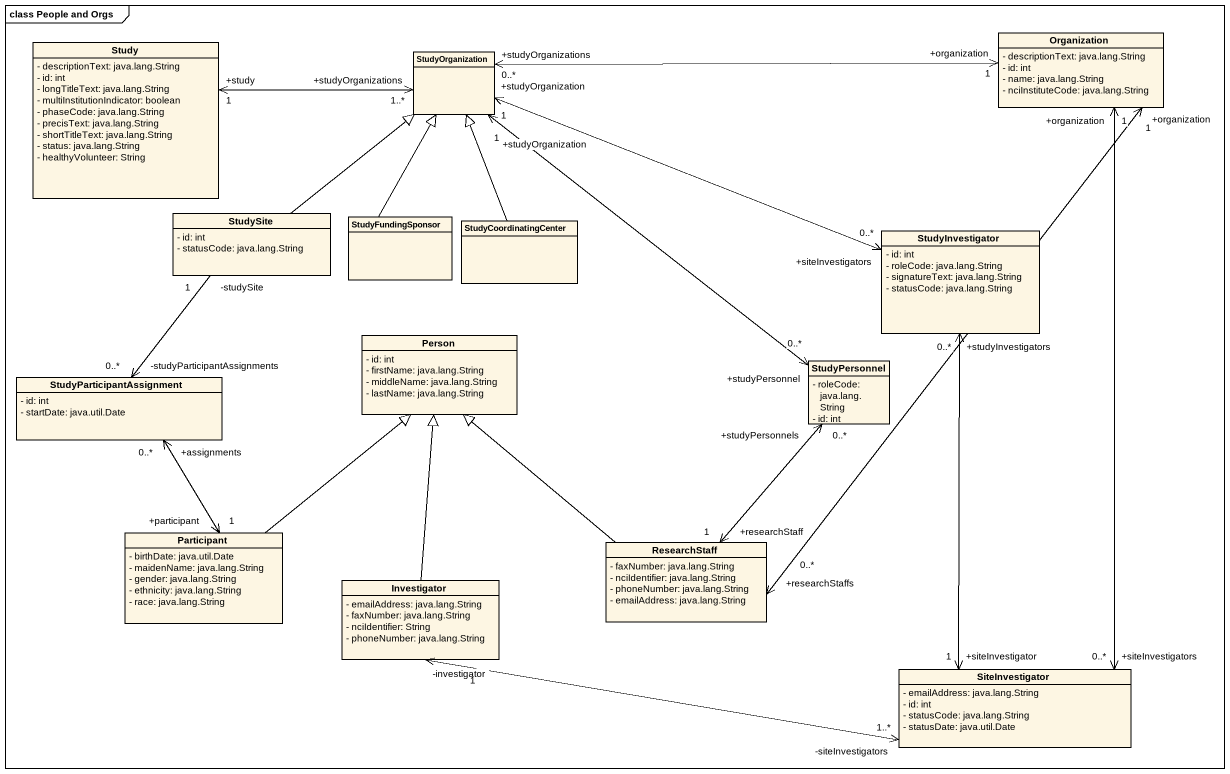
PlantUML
@startuml
mainframe class People and Orgs
hide circle
hide empty members
skinparam classAttributeIconSize 0
class Study {
  - descriptionText: java.lang.String
  - id: int
  - longTitleText: java.lang.String
  - multiInstitutionIndicator: boolean
  - phaseCode: java.lang.String
  - precisText: java.lang.String
  - shortTitleText: java.lang.String
  - status: java.lang.String
  - healthyVolunteer: String
}
class StudyOrganization
class Organization {
  - descriptionText: java.lang.String
  - id: int
  - name: java.lang.String
  - nciInstituteCode: java.lang.String
}
class StudySite {
  - id: int
  - statusCode: java.lang.String
}
class StudyFundingSponsor
class StudyCoordinatingCenter
class StudyInvestigator {
  - id: int
  - roleCode: java.lang.String
  - signatureText: java.lang.String
  - statusCode: java.lang.String
}
class "Person" as Person_ {
  - id: int
  - firstName: java.lang.String
  - middleName: java.lang.String
  - lastName: java.lang.String
}
class StudyParticipantAssignment {
  - id: int
  - startDate: java.util.Date
}
class StudyPersonnel {
  - roleCode: java.lang.String
  - id: int
}
class "Participant" as Participant_ {
  - birthDate: java.util.Date
  - maidenName: java.lang.String
  - gender: java.lang.String
  - ethnicity: java.lang.String
  - race: java.lang.String
}
class ResearchStaff {
  - faxNumber: java.lang.String
  - nciIdentifier: java.lang.String
  - phoneNumber: java.lang.String
  - emailAddress: java.lang.String
}
class Investigator {
  - emailAddress: java.lang.String
  - faxNumber: java.lang.String
  - nciIdentifier: String
  - phoneNumber: java.lang.String
}
class SiteInvestigator {
  - emailAddress: java.lang.String
  - id: int
  - statusCode: java.lang.String
  - statusDate: java.util.Date
}
Study "+study\n1" <-right-> "+studyOrganizations\n1..*" StudyOrganization
StudyOrganization "+studyOrganizations\n0..*" <-right-> "+organization\n1" Organization
StudyOrganization "+studyOrganization\n1" <-right-> "+siteInvestigators\n0..*" StudyInvestigator
StudyOrganization "+studyOrganization\n1" <--> "+studyPersonnel\n0..*" StudyPersonnel
Organization "+organization\n1" <--> "+siteInvestigators\n0..*" SiteInvestigator
StudySite -up-|> StudyOrganization
StudyFundingSponsor -up-|> StudyOrganization
StudyCoordinatingCenter -up-|> StudyOrganization
StudyParticipantAssignment "-studyParticipantAssignments\n0..*" <-up- "-studySite\n1" StudySite
StudyParticipantAssignment "+assignments\n0..*" <--> "+participant\n1" Participant_
StudyPersonnel "+studyPersonnels\n0..*" <--> "+researchStaff\n1" ResearchStaff
Participant_ -up-|> Person_
ResearchStaff "+researchStaffs\n0..*" <-up-> "+organization\n1" Organization
ResearchStaff -up-|> Person_
Investigator -up-|> Person_
Investigator "-investigator\n1" <-right-> "-siteInvestigators\n1..*" SiteInvestigator
SiteInvestigator "+siteInvestigator\n1" <-up-> "+studyInvestigators\n0..*" StudyInvestigator
@enduml
